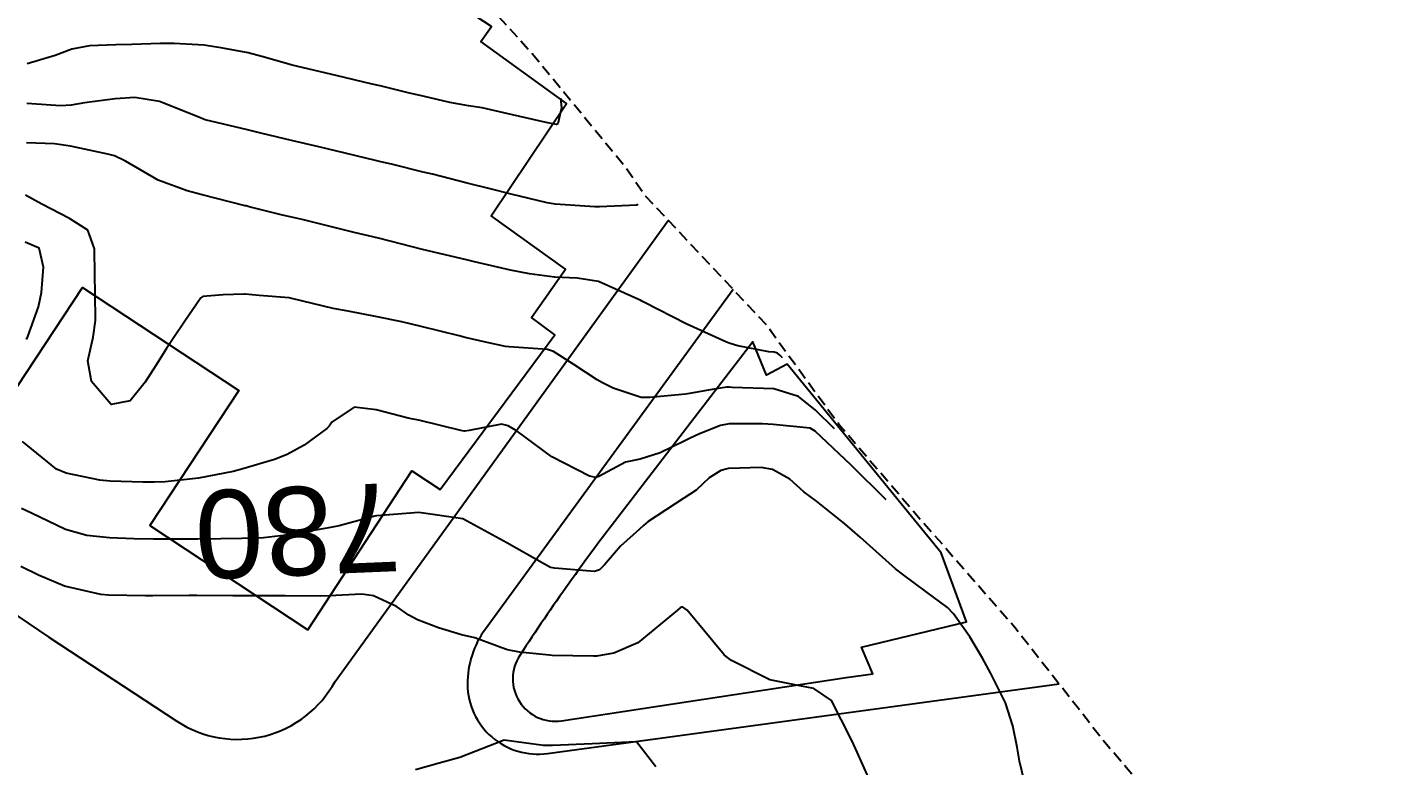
# Model space of a CAD drawing. Header units: metres. Extents: x 318500 to 325275, y 7408834 to 7428799.
# Drawn here: x 321111 to 321173.1, y 7409798.4 to 7409831.8 of the extents above; entities that cross this region are included whole.
import ezdxf
from ezdxf.enums import TextEntityAlignment as Align

# ---------------------------------------------------------------- set-up
doc = ezdxf.new("R2010")
doc.units = ezdxf.units.M
doc.header["$MEASUREMENT"] = 0
doc.linetypes.add('DASHED', pattern=[0.75, 0.5, -0.25])
for name, color, linetype in [('Cotas', 45, 'Continuous'), ('Curvas de Nivel 1m', 11, 'Continuous'), ('Curvas de Nivel 5m', 15, 'Continuous'), ('Edificações', 30, 'Continuous'), ('Vias Primárias', 230, 'Continuous')]:
    doc.layers.add(name, color=color, linetype=linetype)
doc.layers.add('Área', color=255, linetype='DASHED', plot=False)
doc.styles.add('ARIAL', font='arial.ttf')

msp = doc.modelspace()

# ---------------------------------------------------------------- linework, layer by layer
at = {"layer": 'Curvas de Nivel 1m', "flags": 128}
for points, elevation in [([(321138.61, 7409823.8), (321138.584, 7409823.735), (321136.893, 7409823.659), (321136.68, 7409823.665), (321134.895, 7409823.781), (321134.532, 7409823.839), (321132.901, 7409824.237), (321131.943, 7409824.475), (321130.908, 7409824.736), (321129.327, 7409825.133), (321128.915, 7409825.236), (321127.532, 7409825.571), (321126.922, 7409825.716), (321126.744, 7409825.762), (321124.929, 7409826.194), (321124.175, 7409826.374), (321122.936, 7409826.665), (321121.609, 7409826.981), (321120.942, 7409827.142), (321119.038, 7409827.599), (321118.949, 7409827.631), (321118.818, 7409827.691), (321116.957, 7409828.426), (321115.839, 7409828.607), (321114.958, 7409828.556), (321113.561, 7409828.366), (321112.955, 7409828.264), (321112.5, 7409828.229), (321110.956, 7409828.342)], 784), ([(321145.19, 7409816.82), (321145.072, 7409816.936), (321144.962, 7409817.026), (321144.807, 7409817.072), (321144.563, 7409817.099), (321143.16, 7409817.365), (321142.811, 7409817.469), (321142.652, 7409817.532), (321140.824, 7409818.355), (321138.938, 7409819.319), (321138.839, 7409819.373), (321138.762, 7409819.421), (321136.852, 7409820.272), (321135.885, 7409820.43), (321134.855, 7409820.47), (321133.718, 7409820.626), (321132.859, 7409820.793), (321131.228, 7409821.161), (321130.866, 7409821.251), (321129.646, 7409821.542), (321128.872, 7409821.731), (321127.409, 7409822.106), (321126.877, 7409822.236), (321125.785, 7409822.502), (321124.881, 7409822.727), (321123.43, 7409823.08), (321122.886, 7409823.205), (321122.537, 7409823.286), (321121.031, 7409823.658), (321120.891, 7409823.697), (321120.849, 7409823.703), (321118.898, 7409824.205), (321118.213, 7409824.384), (321116.907, 7409824.868), (321115.426, 7409825.732), (321114.923, 7409825.969), (321114.625, 7409826.044), (321112.93, 7409826.412), (321112.202, 7409826.506), (321110.931, 7409826.551)], 783), ([(321147.54, 7409813.61), (321146.679, 7409814.455), (321145.912, 7409815.062), (321144.791, 7409815.411), (321142.9, 7409815.477), (321142.791, 7409815.486), (321142.67, 7409815.492), (321142.005, 7409815.378), (321140.977, 7409815.198), (321140.787, 7409815.177), (321139.171, 7409815.027), (321138.784, 7409815.018), (321137.513, 7409815.439), (321137.028, 7409815.682), (321136.794, 7409815.823), (321135.74, 7409816.522), (321134.806, 7409817.114), (321134.534, 7409817.201), (321132.808, 7409817.311), (321132.639, 7409817.333), (321131.809, 7409817.515), (321130.813, 7409817.746), (321130.536, 7409817.811), (321128.82, 7409818.242), (321127.944, 7409818.443), (321126.826, 7409818.675), (321125.503, 7409818.927), (321124.832, 7409819.057), (321122.956, 7409819.511), (321122.838, 7409819.53), (321121.481, 7409819.65), (321120.841, 7409819.709), (321120.794, 7409819.708), (321119.842, 7409819.675), (321118.928, 7409819.599), (321118.838, 7409819.543), (321118.078, 7409818.44), (321117.582, 7409817.702), (321117.276, 7409817.235), (321116.798, 7409816.479), (321116.315, 7409815.717), (321115.638, 7409814.867), (321114.774, 7409814.699), (321113.875, 7409815.754), (321113.72, 7409816.677), (321113.954, 7409817.753), (321114.066, 7409818.507), (321114.047, 7409819.752), (321114.038, 7409820.567), (321114.015, 7409821.753), (321113.715, 7409822.595), (321112.884, 7409823.138), (321111.634, 7409823.783), (321110.896, 7409824.19)], 782), ([(321110.942, 7409817.655), (321110.992, 7409817.788), (321111.477, 7409819.137), (321111.617, 7409819.782), (321111.714, 7409820.925), (321111.507, 7409821.784), (321110.873, 7409822.06)], 781), ([(321149.89, 7409810.39), (321148.295, 7409811.961), (321146.668, 7409813.5), (321146.442, 7409813.637), (321144.767, 7409813.806), (321144.285, 7409813.829), (321142.767, 7409813.83), (321142.379, 7409813.761), (321141.43, 7409813.383), (321140.974, 7409813.171), (321140.755, 7409813.064), (321139.643, 7409812.51), (321138.742, 7409812.237), (321138.077, 7409812.093), (321136.871, 7409811.448), (321136.73, 7409811.405), (321136.45, 7409811.453), (321134.743, 7409812.336), (321133.168, 7409813.494), (321132.764, 7409813.746), (321132.458, 7409813.811), (321130.994, 7409813.526), (321130.796, 7409813.493), (321130.759, 7409813.494), (321130.609, 7409813.532), (321128.766, 7409813.978), (321128.234, 7409814.092), (321126.773, 7409814.471), (321125.785, 7409814.584), (321124.764, 7409813.901), (321124.645, 7409813.728), (321124.537, 7409813.612), (321123.513, 7409812.858), (321122.742, 7409812.443), (321122.165, 7409812.212), (321120.732, 7409811.791), (321120.633, 7409811.76), (321120.296, 7409811.667), (321118.727, 7409811.371), (321117.223, 7409811.207), (321116.725, 7409811.193), (321116.202, 7409811.195), (321114.725, 7409811.227), (321114.252, 7409811.273), (321112.728, 7409811.593), (321112.293, 7409811.774), (321110.749, 7409813.023)], 781), ([(321149.088, 7409797.815), (321148.567, 7409798.954), (321148.414, 7409799.292), (321148.289, 7409799.578), (321147.405, 7409801.302), (321146.608, 7409801.85), (321145.971, 7409801.958), (321144.614, 7409802.24), (321142.881, 7409803.112), (321142.629, 7409803.287), (321142.542, 7409803.371), (321142.025, 7409803.987), (321140.872, 7409805.388), (321140.652, 7409805.54), (321140.544, 7409805.499), (321140.437, 7409805.393), (321138.635, 7409803.904), (321137.546, 7409803.436), (321136.767, 7409803.309), (321136.628, 7409803.302), (321134.754, 7409803.342), (321134.628, 7409803.351), (321133.266, 7409803.49), (321132.726, 7409803.594), (321132.631, 7409803.623), (321131.251, 7409804.136), (321130.637, 7409804.275), (321129.595, 7409804.586), (321128.644, 7409804.953), (321128.256, 7409805.166), (321127.694, 7409805.564), (321126.657, 7409806.036), (321126.134, 7409806.111), (321124.656, 7409806.034), (321124.251, 7409806.019), (321122.656, 7409806.034), (321122.252, 7409806.041), (321120.656, 7409806.046), (321120.278, 7409806.044), (321118.655, 7409806.049), (321118.301, 7409806.048), (321116.655, 7409806.047), (321116.325, 7409806.045), (321114.655, 7409806.067), (321114.306, 7409806.094), (321112.661, 7409806.481), (321111.477, 7409806.972), (321110.674, 7409807.374)], 779), ([(321139.449, 7409798.297), (321138.57, 7409799.42), (321136.569, 7409799.343), (321134.768, 7409799.268), (321134.568, 7409799.258), (321134.355, 7409799.261), (321132.57, 7409799.5), (321130.562, 7409798.723), (321129.636, 7409798.463), (321128.556, 7409798.163)], 778)]:
    msp.add_lwpolyline(points, dxfattribs=dict(at, elevation=elevation))
at = {"layer": 'Curvas de Nivel 5m', "flags": 128}
for points, elevation in [([(321135.13, 7409828.58), (321135.179, 7409828.136), (321135.005, 7409827.414), (321134.949, 7409827.394), (321134.478, 7409827.477), (321132.953, 7409827.821), (321131.573, 7409828.137), (321130.957, 7409828.233), (321130.113, 7409828.384), (321128.961, 7409828.654), (321128.229, 7409828.828), (321126.966, 7409829.133), (321126.602, 7409829.222), (321124.97, 7409829.61), (321122.977, 7409830.08), (321121.759, 7409830.426), (321120.985, 7409830.632), (321119.825, 7409830.84), (321118.989, 7409830.974), (321117.633, 7409831.061), (321116.99, 7409831.05), (321115.703, 7409831.016), (321114.989, 7409830.993), (321113.789, 7409830.957), (321112.986, 7409830.807), (321112.242, 7409830.516), (321110.975, 7409830.14)], 785), ([(321156.248, 7409797.185), (321155.922, 7409798.548), (321155.821, 7409799.191), (321155.622, 7409800.156), (321155.294, 7409801.2), (321154.62, 7409802.52), (321154.251, 7409803.214), (321153.677, 7409804.182), (321152.93, 7409805.227), (321152.654, 7409805.507), (321151.673, 7409806.237), (321150.676, 7409806.97), (321150.312, 7409807.266), (321148.701, 7409808.695), (321148.017, 7409809.297), (321146.72, 7409810.325), (321146.16, 7409810.754), (321145.52, 7409811.328), (321144.736, 7409811.766), (321144.227, 7409811.858), (321142.737, 7409811.813), (321142.392, 7409811.717), (321141.867, 7409811.379), (321141.277, 7409810.832), (321140.721, 7409810.458), (321139.104, 7409809.414), (321138.893, 7409809.231), (321138.705, 7409809.062), (321137.843, 7409808.282), (321137.123, 7409807.443), (321136.902, 7409807.221), (321136.675, 7409807.14), (321134.855, 7409807.29), (321134.678, 7409807.33), (321134.397, 7409807.474), (321132.694, 7409808.438), (321130.71, 7409809.53), (321128.713, 7409809.821), (321126.794, 7409809.662), (321126.711, 7409809.645), (321126.494, 7409809.583), (321125.098, 7409809.211), (321124.703, 7409809.137), (321123.417, 7409808.905), (321122.697, 7409808.783), (321121.667, 7409808.673), (321120.695, 7409808.638), (321119.748, 7409808.621), (321118.694, 7409808.612), (321117.783, 7409808.61), (321116.694, 7409808.611), (321115.795, 7409808.622), (321114.694, 7409808.67), (321113.672, 7409808.779), (321112.699, 7409809.037), (321111.158, 7409809.786), (321110.712, 7409810.003)], 780)]:
    msp.add_lwpolyline(points, dxfattribs=dict(at, elevation=elevation))
at = {"layer": 'Edificações'}
msp.add_lwpolyline([(321107.101, 7409810.354), (321113.472, 7409820.012), (321120.551, 7409815.343), (321116.519, 7409809.231), (321123.688, 7409804.502), (321128.391, 7409811.703), (321129.683, 7409810.859), (321134.878, 7409817.855), (321133.82, 7409818.64), (321135.356, 7409820.83), (321131.99, 7409823.253), (321135.403, 7409828.334), (321131.52, 7409831.153), (321132.008, 7409831.825), (321111.861, 7409844.971), (321108.576, 7409840.309)], dxfattribs=at)
msp.add_lwpolyline([(321152.381, 7409807.982), (321145.395, 7409816.539), (321144.464, 7409816.034), (321143.849, 7409817.547), (321137.871, 7409809.791, 0.019152), (321133.281, 7409803.34, 0.646977), (321135.173, 7409800.379), (321148.067, 7409802.341), (321149.282, 7409802.51), (321148.768, 7409803.72), (321153.525, 7409804.862)], format="xyb", close=True, dxfattribs=at)
at = {"layer": 'Vias Primárias'}
for points in [[(321075.613, 7409883.256), (321065.689, 7409870.696), (321051.413, 7409851.176, 0.06745), (321050.286, 7409849.097, 0.294308), (321050.894, 7409846.248), (321062.816, 7409837.514), (321083.145, 7409823.664), (321111.951, 7409804.166), (321117.755, 7409800.36, 0.438815), (321124.914, 7409802.163), (321140.014, 7409823.047)], [(321142.957, 7409819.912), (321131.725, 7409804.534, 0.160065), (321130.916, 7409802.038, 0.454827), (321134.539, 7409798.905), (321157.716, 7409802.06)]]:
    msp.add_lwpolyline(points, format="xyb", dxfattribs=at)
at = {"layer": 'Área', "flags": 128}
msp.add_lwpolyline([(321000, 7409940.627), (321000, 7409940.627), (321007.456, 7409936.276), (321012.441, 7409933.633), (321016.228, 7409930.955), (321016.57, 7409930.695), (321021.633, 7409927.784), (321024.595, 7409926.546), (321027.874, 7409924.416), (321028.82, 7409923.718), (321029.392, 7409923.279), (321034.546, 7409918.847), (321039.276, 7409914.675), (321041.605, 7409912.523), (321049.828, 7409905.622), (321055.76, 7409899.577), (321058.829, 7409896.602), (321065.221, 7409891.755), (321069.238, 7409888.84), (321072.947, 7409885.609), (321075.284, 7409883.539), (321079.409, 7409879.985), (321080.368, 7409879.118), (321091.663, 7409869.263), (321094.211, 7409867.208), (321095.04, 7409866.379), (321103.538, 7409858.916), (321106.913, 7409856.281), (321108.559, 7409854.735), (321115.488, 7409848.271), (321125.211, 7409840.087), (321133.848, 7409830.606), (321138.06, 7409825.477), (321138.966, 7409824.164), (321144.448, 7409818.324), (321147.727, 7409813.836), (321151.435, 7409809.507), (321155.715, 7409804.619), (321159.718, 7409799.502), (321164.751, 7409793.588), (321170.165, 7409786.666), (321177.67, 7409777.951), (321179.566, 7409775.27), (321180.799, 7409773.925), (321188.755, 7409764.155), (321190.508, 7409761.726), (321190.804, 7409761.413), (321191.394, 7409760.835), (321194.629, 7409757.026), (321194.911, 7409756.716), (321197.524, 7409753.212), (321199.284, 7409750.948), (321201.169, 7409748.049), (321203.431, 7409744.856), (321207.14, 7409740.085), (321212.462, 7409733.343), (321214.157, 7409730.71), (321217.485, 7409726.345), (321218.266, 7409725.211), (321218.497, 7409724.69), (321220.396, 7409722.217), (321220.744, 7409721.848), (321223.066, 7409718.98), (321225.164, 7409715.793), (321229.499, 7409710.452), (321231.237, 7409707.657), (321231.652, 7409707.119), (321233.416, 7409704.967), (321233.839, 7409704.532), (321236.203, 7409701.272), (321237.075, 7409700.219), (321237.858, 7409699.045), (321241.444, 7409694.352), (321244.903, 7409689.518), (321246.009, 7409688.3), (321249.333, 7409683.481), (321250.773, 7409680.877), (321259.17, 7409670.37), (321260.888, 7409668.2), (321263.498, 7409664.699), (321264.543, 7409662.93), (321265.578, 7409661.44), (321268.986, 7409656.955), (321274.959, 7409649.383), (321275.75, 7409648.279), (321278.947, 7409643.974), (321281.264, 7409640.762), (321284.675, 7409635.874), (321284.877, 7409635.687), (321286.012, 7409634.384), (321287.232, 7409632.639), (321287.485, 7409632.452), (321294.1, 7409622.695), (321296.39, 7409619.592), (321300.716, 7409614.52), (321302.318, 7409612.559), (321303.431, 7409610.952), (321307.183, 7409605.933), (321308.8, 7409603.611), (321315.244, 7409595.226), (321315.86, 7409594.476), (321316.209, 7409593.826), (321319.037, 7409589.911), (321325.345, 7409581.736), (321325.81, 7409580.828), (321329.863, 7409575.38), (321332.363, 7409572.28), (321334.985, 7409567.948), (321335.719, 7409566.927), (321336.211, 7409566.318), (321341.038, 7409560.093), (321345.358, 7409553.397), (321349.039, 7409548.749), (321349.927, 7409547.381), (321358.871, 7409534.712), (321363.453, 7409528.21), (321365.069, 7409525.863), (321366.993, 7409522.977), (321369.424, 7409519.609), (321371.612, 7409516.072), (321371.928, 7409515.591), (321374.344, 7409512.624), (321377.978, 7409507.054), (321379.55, 7409505.152), (321379.891, 7409504.668), (321381.11, 7409503.241), (321382.207, 7409501.562), (321387.823, 7409493.666), (321391.835, 7409487.779), (321393.115, 7409485.801), (321394.652, 7409483.729), (321395.878, 7409482.257), (321398.155, 7409478.981), (321398.613, 7409478.227), (321400.046, 7409476.274), (321400.962, 7409474.929), (321402.166, 7409473.123), (321403.13, 7409471.561), (321405.836, 7409467.809), (321409.546, 7409461.984), (321412.024, 7409457.925), (321414.342, 7409453.87), (321415.201, 7409451.514), (321419.09, 7409444.486), (321420.559, 7409441.827), (321420.769, 7409441.541), (321423.293, 7409436.567), (321425.414, 7409432.422), (321425.605, 7409431.84), (321426.83, 7409429.343), (321427.431, 7409427.925), (321430.154, 7409423.439), (321430.687, 7409422.263), (321430.876, 7409421.899), (321431.553, 7409420.632), (321431.655, 7409420.415), (321432.473, 7409418.788), (321432.877, 7409418.007), (321433.6, 7409416.733), (321434.205, 7409415.391), (321435.972, 7409412.145), (321437.058, 7409409.806), (321437.966, 7409408.261), (321438.171, 7409407.696), (321439.142, 7409405.883), (321439.292, 7409405.566), (321439.388, 7409405.402), (321442.699, 7409399.116), (321443.964, 7409395.846), (321446.054, 7409391.637), (321447.266, 7409389.052), (321451.937, 7409381.132), (321452.399, 7409379.918), (321453.932, 7409376.705), (321457.751, 7409369.876), (321457.975, 7409369.071), (321460.995, 7409363.59), (321461.646, 7409362.509), (321463.378, 7409357.893), (321465.46, 7409352.509), (321466.709, 7409348.26), (321466.991, 7409346.661), (321467.358, 7409345.233), (321468.24, 7409341.35), (321468.905, 7409339.146), (321469.748, 7409335.582), (321470.122, 7409334.567), (321472.15, 7409326.841), (321472.382, 7409325.152), (321473.955, 7409319.793), (321475.664, 7409313.663), (321476.193, 7409310.722), (321477.357, 7409306.104), (321477.537, 7409305.763), (321477.871, 7409304.622), (321478.726, 7409301.461), (321479.181, 7409299.557), (321480.183, 7409295.289), (321480.501, 7409294.252), (321481.162, 7409291.236), (321481.481, 7409290.134), (321483.359, 7409282.795), (321483.818, 7409281.324), (321484.516, 7409278.472), (321485.571, 7409274.885), (321486.118, 7409273.197), (321486.283, 7409272.079), (321487.235, 7409268.611), (321488.177, 7409263.928), (321488.24, 7409263.746), (321489.377, 7409260.034), (321489.689, 7409259.184), (321490.991, 7409253.798), (321491.3, 7409252.488), (321492.102, 7409249.925), (321493.863, 7409242.898), (321494.578, 7409240.41), (321494.847, 7409238.005), (321496.269, 7409232.118), (321496.909, 7409226.22), (321497.582, 7409222.684), (321498.534, 7409218.917), (321498.934, 7409214.593), (321499.745, 7409210.465), (321500.72, 7409206.217), (321501.144, 7409203.517), (321501.893, 7409198.496), (321502.009, 7409197.578), (321502.429, 7409195.895), (321503.427, 7409189.93), (321503.531, 7409188.48), (321504.281, 7409184.875), (321505.023, 7409179.75), (321505.598, 7409176.244), (321505.831, 7409175.209), (321506.954, 7409169.689), (321507.759, 7409164.87), (321508.635, 7409157.901), (321508.256, 7409151.776), (321508.424, 7409148.352), (321508.249, 7409147.257), (321508.185, 7409146.237), (321508.147, 7409145.238), (321507.956, 7409140.459), (321507.904, 7409139.297), (321507.929, 7409138.764), (321507.94, 7409136.91), (321507.809, 7409130.763), (321507.691, 7409127.04), (321507.711, 7409125.791), (321507.558, 7409120.93), (321507.479, 7409118.923), (321507.45, 7409116.869), (321507.449, 7409116.076), (321507.401, 7409114.763), (321507.411, 7409114.429), (321507.311, 7409112.819), (321507.213, 7409111.491), (321506.978, 7409110.212), (321506.841, 7409106.3), (321506.9, 7409103.3), (321506.91, 7409098.631), (321506.805, 7409095.544), (321506.457, 7409090.793), (321506.371, 7409085.948)], dxfattribs=at)

# ---------------------------------------------------------------- texts
at = {"layer": 'Cotas', "style": 'ARIAL'}
msp.add_text('780', height=4, rotation=182.38363, dxfattribs=at).set_placement((321123.221, 7409808.972, 780), align=Align.MIDDLE_CENTER)

doc.saveas('drawing.dxf')
